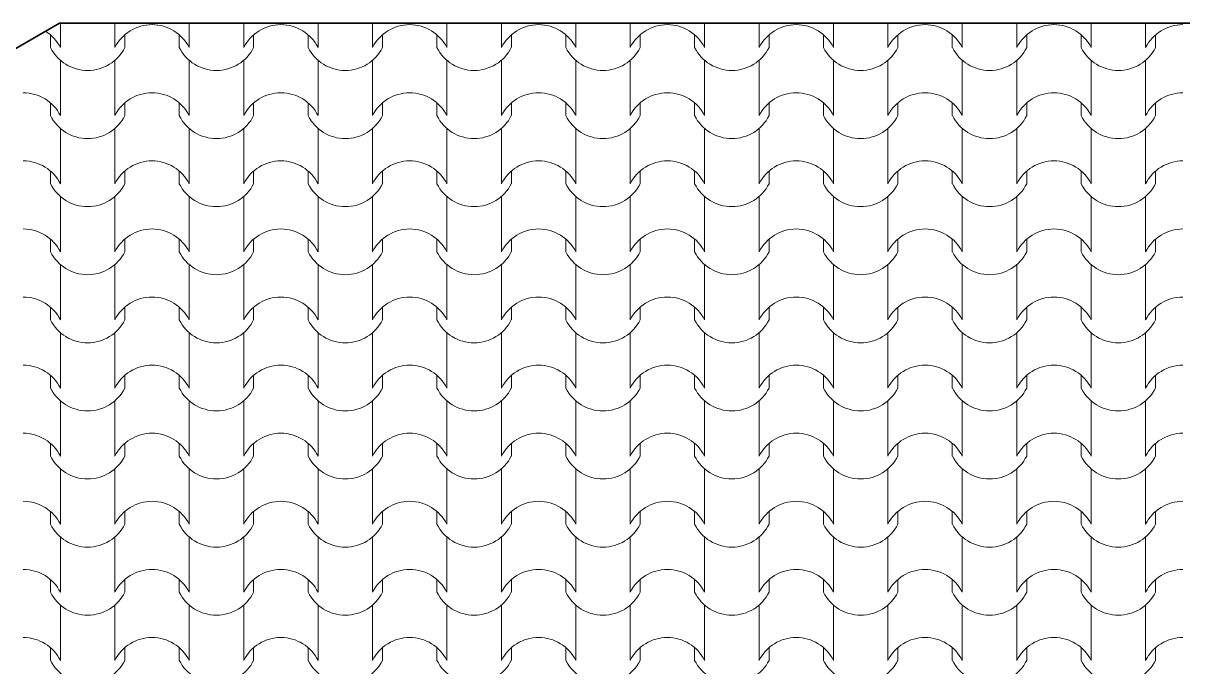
# Model space of a CAD drawing. Header units: millimetres. Extents: x 102766 to 172228, y -127504 to -81044.
# Drawn here: x 108671 to 111232, y -89976 to -88555 of the extents above; entities that cross this region are included whole.
import ezdxf

# ---------------------------------------------------------------- set-up
doc = ezdxf.new("R2010")
doc.units = ezdxf.units.MM
doc.header["$MEASUREMENT"] = 0
doc.layers.add('2D Drafting - General_Pen_No__105', color=7, linetype='Continuous', lineweight=13, true_color=0xcae6ff)
doc.layers.add('2D Drafting - General_Pen_No__82', color=7, linetype='Continuous', lineweight=20, true_color=0xaaaaaa)
doc.layers.add('Shell - Roof_Pen_No__21', color=7, linetype='Continuous', lineweight=35)

# ---------------------------------------------------------------- blocks, each defined once
blk = doc.blocks.new('*X18')
at = {"layer": '2D Drafting - General_Pen_No__82', "linetype": 'Continuous'}
for p, q in [((108753.5, -88555.1), (108753.5, -88608.9)), ((108873.7, -88555.1), (108873.7, -88608.9)), ((109038, -88555.1), (109038, -88608.9)), ((109158.2, -88555.1), (109158.2, -88608.9)), ((109322.4, -88555.1), (109322.4, -88608.9)), ((109442.7, -88555.1), (109442.7, -88608.9)), ((109606.9, -88555.1), (109606.9, -88608.9)), ((109727.2, -88555.1), (109727.2, -88608.9)), ((109891.4, -88555.1), (109891.4, -88608.9)), ((110011.6, -88555.1), (110011.6, -88608.9)), ((110175.9, -88555.1), (110175.9, -88608.9)), ((110296.1, -88555.1), (110296.1, -88608.9)), ((110460.4, -88555.1), (110460.4, -88608.9)), ((110580.6, -88555.1), (110580.6, -88608.9)), ((110744.8, -88555.1), (110744.8, -88608.9)), ((110865.1, -88555.1), (110865.1, -88608.9)), ((111029.3, -88555.1), (111029.3, -88608.9)), ((111149.6, -88555.1), (111149.6, -88608.9)), ((108731.5, -88580.9), (108731.5, -88608.9)), ((108895.7, -88580.9), (108895.7, -88608.9)), ((109016, -88580.9), (109016, -88608.9)), ((109180.2, -88580.9), (109180.2, -88608.9)), ((109300.4, -88580.9), (109300.4, -88608.9)), ((109464.7, -88580.9), (109464.7, -88608.9)), ((109584.9, -88580.9), (109584.9, -88608.9)), ((109749.2, -88580.9), (109749.2, -88608.9)), ((109869.4, -88580.9), (109869.4, -88608.9)), ((110033.6, -88580.9), (110033.6, -88608.9)), ((110153.9, -88580.9), (110153.9, -88608.9)), ((110318.1, -88580.9), (110318.1, -88608.9)), ((110438.4, -88580.9), (110438.4, -88608.9)), ((110602.6, -88580.9), (110602.6, -88608.9)), ((110722.8, -88580.9), (110722.8, -88608.9)), ((110887.1, -88580.9), (110887.1, -88608.9)), ((111007.3, -88580.9), (111007.3, -88608.9)), ((111171.6, -88580.9), (111171.6, -88608.9)), ((108753.5, -88637.3), (108753.5, -88698.3)), ((108873.7, -88637.3), (108873.7, -88698.3)), ((109038, -88637.3), (109038, -88698.3)), ((109158.2, -88637.3), (109158.2, -88698.3)), ((109322.4, -88637.3), (109322.4, -88698.3)), ((109442.7, -88637.3), (109442.7, -88698.3)), ((109606.9, -88637.3), (109606.9, -88698.3)), ((109727.2, -88637.3), (109727.2, -88698.3)), ((109891.4, -88637.3), (109891.4, -88698.3)), ((110011.6, -88637.3), (110011.6, -88698.3)), ((110175.9, -88637.3), (110175.9, -88698.3)), ((110296.1, -88637.3), (110296.1, -88698.3)), ((110460.4, -88637.3), (110460.4, -88698.3)), ((110580.6, -88637.3), (110580.6, -88698.3)), ((110744.8, -88637.3), (110744.8, -88698.3)), ((110865.1, -88637.3), (110865.1, -88698.3)), ((111029.3, -88637.3), (111029.3, -88698.3)), ((111149.6, -88637.3), (111149.6, -88698.3)), ((108753.5, -88698.3), (108753.5, -88759.3)), ((108873.7, -88698.3), (108873.7, -88759.3)), ((109038, -88698.3), (109038, -88759.3)), ((109158.2, -88698.3), (109158.2, -88759.3)), ((109322.4, -88698.3), (109322.4, -88759.3)), ((109442.7, -88698.3), (109442.7, -88759.3)), ((109606.9, -88698.3), (109606.9, -88759.3)), ((109727.2, -88698.3), (109727.2, -88759.3)), ((109891.4, -88698.3), (109891.4, -88759.3)), ((110011.6, -88698.3), (110011.6, -88759.3)), ((110175.9, -88698.3), (110175.9, -88759.3)), ((110296.1, -88698.3), (110296.1, -88759.3)), ((110460.4, -88698.3), (110460.4, -88759.3)), ((110580.6, -88698.3), (110580.6, -88759.3)), ((110744.8, -88698.3), (110744.8, -88759.3)), ((110865.1, -88698.3), (110865.1, -88759.3)), ((111029.3, -88698.3), (111029.3, -88759.3)), ((111149.6, -88698.3), (111149.6, -88759.3)), ((108731.5, -88731.2), (108731.5, -88759.3)), ((108895.7, -88731.2), (108895.7, -88759.3)), ((109016, -88731.2), (109016, -88759.3)), ((109180.2, -88731.2), (109180.2, -88759.3)), ((109300.4, -88731.2), (109300.4, -88759.3)), ((109464.7, -88731.2), (109464.7, -88759.3)), ((109584.9, -88731.2), (109584.9, -88759.3)), ((109749.2, -88731.2), (109749.2, -88759.3)), ((109869.4, -88731.2), (109869.4, -88759.3)), ((110033.6, -88731.2), (110033.6, -88759.3)), ((110153.9, -88731.2), (110153.9, -88759.3)), ((110318.1, -88731.2), (110318.1, -88759.3)), ((110438.4, -88731.2), (110438.4, -88759.3)), ((110602.6, -88731.2), (110602.6, -88759.3)), ((110722.8, -88731.2), (110722.8, -88759.3)), ((110887.1, -88731.2), (110887.1, -88759.3)), ((111007.3, -88731.2), (111007.3, -88759.3)), ((111171.6, -88731.2), (111171.6, -88759.3)), ((108753.5, -88787.7), (108753.5, -88848.6)), ((108873.7, -88787.7), (108873.7, -88848.6)), ((109038, -88787.7), (109038, -88848.6)), ((109158.2, -88787.7), (109158.2, -88848.6)), ((109322.4, -88787.7), (109322.4, -88848.6)), ((109442.7, -88787.7), (109442.7, -88848.6)), ((109606.9, -88787.7), (109606.9, -88848.6)), ((109727.2, -88787.7), (109727.2, -88848.6)), ((109891.4, -88787.7), (109891.4, -88848.6)), ((110011.6, -88787.7), (110011.6, -88848.6)), ((110175.9, -88787.7), (110175.9, -88848.6)), ((110296.1, -88787.7), (110296.1, -88848.6)), ((110460.4, -88787.7), (110460.4, -88848.6)), ((110580.6, -88787.7), (110580.6, -88848.6)), ((110744.8, -88787.7), (110744.8, -88848.6)), ((110865.1, -88787.7), (110865.1, -88848.6)), ((111029.3, -88787.7), (111029.3, -88848.6)), ((111149.6, -88787.7), (111149.6, -88848.6)), ((108753.5, -88848.6), (108753.5, -88909.6)), ((108873.7, -88848.6), (108873.7, -88909.6)), ((109038, -88848.6), (109038, -88909.6)), ((109158.2, -88848.6), (109158.2, -88909.6)), ((109322.4, -88848.6), (109322.4, -88909.6)), ((109442.7, -88848.6), (109442.7, -88909.6)), ((109606.9, -88848.6), (109606.9, -88909.6)), ((109727.2, -88848.6), (109727.2, -88909.6)), ((109891.4, -88848.6), (109891.4, -88909.6)), ((110011.6, -88848.6), (110011.6, -88909.6)), ((110175.9, -88848.6), (110175.9, -88909.6)), ((110296.1, -88848.6), (110296.1, -88909.6)), ((110460.4, -88848.6), (110460.4, -88909.6)), ((110580.6, -88848.6), (110580.6, -88909.6)), ((110744.8, -88848.6), (110744.8, -88909.6)), ((110865.1, -88848.6), (110865.1, -88909.6)), ((111029.3, -88848.6), (111029.3, -88909.6)), ((111149.6, -88848.6), (111149.6, -88909.6)), ((108731.5, -88881.6), (108731.5, -88909.6)), ((108895.7, -88881.6), (108895.7, -88909.6)), ((109016, -88881.6), (109016, -88909.6)), ((109180.2, -88881.6), (109180.2, -88909.6)), ((109300.4, -88881.6), (109300.4, -88909.6)), ((109464.7, -88881.6), (109464.7, -88909.6)), ((109584.9, -88881.6), (109584.9, -88909.6)), ((109749.2, -88881.6), (109749.2, -88909.6)), ((109869.4, -88881.6), (109869.4, -88909.6)), ((110033.6, -88881.6), (110033.6, -88909.6)), ((110153.9, -88881.6), (110153.9, -88909.6)), ((110318.1, -88881.6), (110318.1, -88909.6)), ((110438.4, -88881.6), (110438.4, -88909.6)), ((110602.6, -88881.6), (110602.6, -88909.6)), ((110722.8, -88881.6), (110722.8, -88909.6)), ((110887.1, -88881.6), (110887.1, -88909.6)), ((111007.3, -88881.6), (111007.3, -88909.6)), ((111171.6, -88881.6), (111171.6, -88909.6)), ((108753.5, -88938), (108753.5, -88999)), ((108873.7, -88938), (108873.7, -88999)), ((109038, -88938), (109038, -88999)), ((109158.2, -88938), (109158.2, -88999)), ((109322.4, -88938), (109322.4, -88999)), ((109442.7, -88938), (109442.7, -88999)), ((109606.9, -88938), (109606.9, -88999)), ((109727.2, -88938), (109727.2, -88999)), ((109891.4, -88938), (109891.4, -88999)), ((110011.6, -88938), (110011.6, -88999)), ((110175.9, -88938), (110175.9, -88999)), ((110296.1, -88938), (110296.1, -88999)), ((110460.4, -88938), (110460.4, -88999)), ((110580.6, -88938), (110580.6, -88999)), ((110744.8, -88938), (110744.8, -88999)), ((110865.1, -88938), (110865.1, -88999)), ((111029.3, -88938), (111029.3, -88999)), ((111149.6, -88938), (111149.6, -88999)), ((108753.5, -88999), (108753.5, -89059.9)), ((108873.7, -88999), (108873.7, -89059.9)), ((109038, -88999), (109038, -89059.9)), ((109158.2, -88999), (109158.2, -89059.9)), ((109322.4, -88999), (109322.4, -89059.9)), ((109442.7, -88999), (109442.7, -89059.9)), ((109606.9, -88999), (109606.9, -89059.9)), ((109727.2, -88999), (109727.2, -89059.9)), ((109891.4, -88999), (109891.4, -89059.9)), ((110011.6, -88999), (110011.6, -89059.9)), ((110175.9, -88999), (110175.9, -89059.9)), ((110296.1, -88999), (110296.1, -89059.9)), ((110460.4, -88999), (110460.4, -89059.9)), ((110580.6, -88999), (110580.6, -89059.9)), ((110744.8, -88999), (110744.8, -89059.9)), ((110865.1, -88999), (110865.1, -89059.9)), ((111029.3, -88999), (111029.3, -89059.9)), ((111149.6, -88999), (111149.6, -89059.9)), ((108731.5, -89031.9), (108731.5, -89059.9)), ((108895.7, -89031.9), (108895.7, -89059.9)), ((109016, -89031.9), (109016, -89059.9)), ((109180.2, -89031.9), (109180.2, -89059.9)), ((109300.4, -89031.9), (109300.4, -89059.9)), ((109464.7, -89031.9), (109464.7, -89059.9)), ((109584.9, -89031.9), (109584.9, -89059.9)), ((109749.2, -89031.9), (109749.2, -89059.9)), ((109869.4, -89031.9), (109869.4, -89059.9)), ((110033.6, -89031.9), (110033.6, -89059.9)), ((110153.9, -89031.9), (110153.9, -89059.9)), ((110318.1, -89031.9), (110318.1, -89059.9)), ((110438.4, -89031.9), (110438.4, -89059.9)), ((110602.6, -89031.9), (110602.6, -89059.9)), ((110722.8, -89031.9), (110722.8, -89059.9)), ((110887.1, -89031.9), (110887.1, -89059.9)), ((111007.3, -89031.9), (111007.3, -89059.9)), ((111171.6, -89031.9), (111171.6, -89059.9)), ((108753.5, -89088.3), (108753.5, -89149.3)), ((108873.7, -89088.3), (108873.7, -89149.3)), ((109038, -89088.3), (109038, -89149.3)), ((109158.2, -89088.3), (109158.2, -89149.3)), ((109322.4, -89088.3), (109322.4, -89149.3)), ((109442.7, -89088.3), (109442.7, -89149.3)), ((109606.9, -89088.3), (109606.9, -89149.3)), ((109727.2, -89088.3), (109727.2, -89149.3)), ((109891.4, -89088.3), (109891.4, -89149.3)), ((110011.6, -89088.3), (110011.6, -89149.3)), ((110175.9, -89088.3), (110175.9, -89149.3)), ((110296.1, -89088.3), (110296.1, -89149.3)), ((110460.4, -89088.3), (110460.4, -89149.3)), ((110580.6, -89088.3), (110580.6, -89149.3)), ((110744.8, -89088.3), (110744.8, -89149.3)), ((110865.1, -89088.3), (110865.1, -89149.3)), ((111029.3, -89088.3), (111029.3, -89149.3)), ((111149.6, -89088.3), (111149.6, -89149.3)), ((108753.5, -89149.3), (108753.5, -89210.3)), ((108873.7, -89149.3), (108873.7, -89210.3)), ((109038, -89149.3), (109038, -89210.3)), ((109158.2, -89149.3), (109158.2, -89210.3)), ((109322.4, -89149.3), (109322.4, -89210.3)), ((109442.7, -89149.3), (109442.7, -89210.3)), ((109606.9, -89149.3), (109606.9, -89210.3)), ((109727.2, -89149.3), (109727.2, -89210.3)), ((109891.4, -89149.3), (109891.4, -89210.3)), ((110011.6, -89149.3), (110011.6, -89210.3)), ((110175.9, -89149.3), (110175.9, -89210.3)), ((110296.1, -89149.3), (110296.1, -89210.3)), ((110460.4, -89149.3), (110460.4, -89210.3)), ((110580.6, -89149.3), (110580.6, -89210.3)), ((110744.8, -89149.3), (110744.8, -89210.3)), ((110865.1, -89149.3), (110865.1, -89210.3)), ((111029.3, -89149.3), (111029.3, -89210.3)), ((111149.6, -89149.3), (111149.6, -89210.3)), ((108731.5, -89182.2), (108731.5, -89210.3)), ((108895.7, -89182.2), (108895.7, -89210.3)), ((109016, -89182.2), (109016, -89210.3)), ((109180.2, -89182.2), (109180.2, -89210.3)), ((109300.4, -89182.2), (109300.4, -89210.3)), ((109464.7, -89182.2), (109464.7, -89210.3)), ((109584.9, -89182.2), (109584.9, -89210.3)), ((109749.2, -89182.2), (109749.2, -89210.3)), ((109869.4, -89182.2), (109869.4, -89210.3)), ((110033.6, -89182.2), (110033.6, -89210.3)), ((110153.9, -89182.2), (110153.9, -89210.3)), ((110318.1, -89182.2), (110318.1, -89210.3)), ((110438.4, -89182.2), (110438.4, -89210.3)), ((110602.6, -89182.2), (110602.6, -89210.3)), ((110722.8, -89182.2), (110722.8, -89210.3)), ((110887.1, -89182.2), (110887.1, -89210.3)), ((111007.3, -89182.2), (111007.3, -89210.3)), ((111171.6, -89182.2), (111171.6, -89210.3)), ((108753.5, -89238.7), (108753.5, -89299.6)), ((108873.7, -89238.7), (108873.7, -89299.6)), ((109038, -89238.7), (109038, -89299.6)), ((109158.2, -89238.7), (109158.2, -89299.6)), ((109322.4, -89238.7), (109322.4, -89299.6)), ((109442.7, -89238.7), (109442.7, -89299.6)), ((109606.9, -89238.7), (109606.9, -89299.6)), ((109727.2, -89238.7), (109727.2, -89299.6)), ((109891.4, -89238.7), (109891.4, -89299.6)), ((110011.6, -89238.7), (110011.6, -89299.6)), ((110175.9, -89238.7), (110175.9, -89299.6)), ((110296.1, -89238.7), (110296.1, -89299.6)), ((110460.4, -89238.7), (110460.4, -89299.6)), ((110580.6, -89238.7), (110580.6, -89299.6)), ((110744.8, -89238.7), (110744.8, -89299.6)), ((110865.1, -89238.7), (110865.1, -89299.6)), ((111029.3, -89238.7), (111029.3, -89299.6)), ((111149.6, -89238.7), (111149.6, -89299.6)), ((108753.5, -89299.6), (108753.5, -89360.6)), ((108873.7, -89299.6), (108873.7, -89360.6)), ((109038, -89299.6), (109038, -89360.6)), ((109158.2, -89299.6), (109158.2, -89360.6)), ((109322.4, -89299.6), (109322.4, -89360.6)), ((109442.7, -89299.6), (109442.7, -89360.6)), ((109606.9, -89299.6), (109606.9, -89360.6)), ((109727.2, -89299.6), (109727.2, -89360.6)), ((109891.4, -89299.6), (109891.4, -89360.6)), ((110011.6, -89299.6), (110011.6, -89360.6)), ((110175.9, -89299.6), (110175.9, -89360.6)), ((110296.1, -89299.6), (110296.1, -89360.6)), ((110460.4, -89299.6), (110460.4, -89360.6)), ((110580.6, -89299.6), (110580.6, -89360.6)), ((110744.8, -89299.6), (110744.8, -89360.6)), ((110865.1, -89299.6), (110865.1, -89360.6)), ((111029.3, -89299.6), (111029.3, -89360.6)), ((111149.6, -89299.6), (111149.6, -89360.6)), ((108731.5, -89332.6), (108731.5, -89360.6)), ((108895.7, -89332.6), (108895.7, -89360.6)), ((109016, -89332.6), (109016, -89360.6)), ((109180.2, -89332.6), (109180.2, -89360.6)), ((109300.4, -89332.6), (109300.4, -89360.6)), ((109464.7, -89332.6), (109464.7, -89360.6)), ((109584.9, -89332.6), (109584.9, -89360.6)), ((109749.2, -89332.6), (109749.2, -89360.6)), ((109869.4, -89332.6), (109869.4, -89360.6)), ((110033.6, -89332.6), (110033.6, -89360.6)), ((110153.9, -89332.6), (110153.9, -89360.6)), ((110318.1, -89332.6), (110318.1, -89360.6)), ((110438.4, -89332.6), (110438.4, -89360.6)), ((110602.6, -89332.6), (110602.6, -89360.6)), ((110722.8, -89332.6), (110722.8, -89360.6)), ((110887.1, -89332.6), (110887.1, -89360.6)), ((111007.3, -89332.6), (111007.3, -89360.6)), ((111171.6, -89332.6), (111171.6, -89360.6)), ((108753.5, -89389), (108753.5, -89450)), ((108873.7, -89389), (108873.7, -89450)), ((109038, -89389), (109038, -89450)), ((109158.2, -89389), (109158.2, -89450)), ((109322.4, -89389), (109322.4, -89450)), ((109442.7, -89389), (109442.7, -89450)), ((109606.9, -89389), (109606.9, -89450)), ((109727.2, -89389), (109727.2, -89450)), ((109891.4, -89389), (109891.4, -89450)), ((110011.6, -89389), (110011.6, -89450)), ((110175.9, -89389), (110175.9, -89450)), ((110296.1, -89389), (110296.1, -89450)), ((110460.4, -89389), (110460.4, -89450)), ((110580.6, -89389), (110580.6, -89450)), ((110744.8, -89389), (110744.8, -89450)), ((110865.1, -89389), (110865.1, -89450)), ((111029.3, -89389), (111029.3, -89450)), ((111149.6, -89389), (111149.6, -89450)), ((108753.5, -89450), (108753.5, -89510.9)), ((108873.7, -89450), (108873.7, -89510.9)), ((109038, -89450), (109038, -89510.9)), ((109158.2, -89450), (109158.2, -89510.9)), ((109322.4, -89450), (109322.4, -89510.9)), ((109442.7, -89450), (109442.7, -89510.9)), ((109606.9, -89450), (109606.9, -89510.9)), ((109727.2, -89450), (109727.2, -89510.9)), ((109891.4, -89450), (109891.4, -89510.9)), ((110011.6, -89450), (110011.6, -89510.9)), ((110175.9, -89450), (110175.9, -89510.9)), ((110296.1, -89450), (110296.1, -89510.9)), ((110460.4, -89450), (110460.4, -89510.9)), ((110580.6, -89450), (110580.6, -89510.9)), ((110744.8, -89450), (110744.8, -89510.9)), ((110865.1, -89450), (110865.1, -89510.9)), ((111029.3, -89450), (111029.3, -89510.9)), ((111149.6, -89450), (111149.6, -89510.9)), ((108731.5, -89482.9), (108731.5, -89510.9)), ((108895.7, -89482.9), (108895.7, -89510.9)), ((109016, -89482.9), (109016, -89510.9)), ((109180.2, -89482.9), (109180.2, -89510.9)), ((109300.4, -89482.9), (109300.4, -89510.9)), ((109464.7, -89482.9), (109464.7, -89510.9)), ((109584.9, -89482.9), (109584.9, -89510.9)), ((109749.2, -89482.9), (109749.2, -89510.9)), ((109869.4, -89482.9), (109869.4, -89510.9)), ((110033.6, -89482.9), (110033.6, -89510.9)), ((110153.9, -89482.9), (110153.9, -89510.9)), ((110318.1, -89482.9), (110318.1, -89510.9)), ((110438.4, -89482.9), (110438.4, -89510.9)), ((110602.6, -89482.9), (110602.6, -89510.9)), ((110722.8, -89482.9), (110722.8, -89510.9)), ((110887.1, -89482.9), (110887.1, -89510.9)), ((111007.3, -89482.9), (111007.3, -89510.9)), ((111171.6, -89482.9), (111171.6, -89510.9)), ((108753.5, -89539.3), (108753.5, -89600.3)), ((108873.7, -89539.3), (108873.7, -89600.3)), ((109038, -89539.3), (109038, -89600.3)), ((109158.2, -89539.3), (109158.2, -89600.3)), ((109322.4, -89539.3), (109322.4, -89600.3)), ((109442.7, -89539.3), (109442.7, -89600.3)), ((109606.9, -89539.3), (109606.9, -89600.3)), ((109727.2, -89539.3), (109727.2, -89600.3)), ((109891.4, -89539.3), (109891.4, -89600.3)), ((110011.6, -89539.3), (110011.6, -89600.3)), ((110175.9, -89539.3), (110175.9, -89600.3)), ((110296.1, -89539.3), (110296.1, -89600.3)), ((110460.4, -89539.3), (110460.4, -89600.3)), ((110580.6, -89539.3), (110580.6, -89600.3)), ((110744.8, -89539.3), (110744.8, -89600.3)), ((110865.1, -89539.3), (110865.1, -89600.3)), ((111029.3, -89539.3), (111029.3, -89600.3)), ((111149.6, -89539.3), (111149.6, -89600.3)), ((108753.5, -89600.3), (108753.5, -89661.3)), ((108873.7, -89600.3), (108873.7, -89661.3)), ((109038, -89600.3), (109038, -89661.3)), ((109158.2, -89600.3), (109158.2, -89661.3)), ((109322.4, -89600.3), (109322.4, -89661.3)), ((109442.7, -89600.3), (109442.7, -89661.3)), ((109606.9, -89600.3), (109606.9, -89661.3)), ((109727.2, -89600.3), (109727.2, -89661.3)), ((109891.4, -89600.3), (109891.4, -89661.3)), ((110011.6, -89600.3), (110011.6, -89661.3)), ((110175.9, -89600.3), (110175.9, -89661.3)), ((110296.1, -89600.3), (110296.1, -89661.3)), ((110460.4, -89600.3), (110460.4, -89661.3)), ((110580.6, -89600.3), (110580.6, -89661.3)), ((110744.8, -89600.3), (110744.8, -89661.3)), ((110865.1, -89600.3), (110865.1, -89661.3)), ((111029.3, -89600.3), (111029.3, -89661.3)), ((111149.6, -89600.3), (111149.6, -89661.3)), ((108731.5, -89633.3), (108731.5, -89661.3)), ((108895.7, -89633.3), (108895.7, -89661.3)), ((109016, -89633.3), (109016, -89661.3)), ((109180.2, -89633.3), (109180.2, -89661.3)), ((109300.4, -89633.3), (109300.4, -89661.3)), ((109464.7, -89633.3), (109464.7, -89661.3)), ((109584.9, -89633.3), (109584.9, -89661.3)), ((109749.2, -89633.3), (109749.2, -89661.3)), ((109869.4, -89633.3), (109869.4, -89661.3)), ((110033.6, -89633.3), (110033.6, -89661.3)), ((110153.9, -89633.3), (110153.9, -89661.3)), ((110318.1, -89633.3), (110318.1, -89661.3)), ((110438.4, -89633.3), (110438.4, -89661.3)), ((110602.6, -89633.3), (110602.6, -89661.3)), ((110722.8, -89633.3), (110722.8, -89661.3)), ((110887.1, -89633.3), (110887.1, -89661.3)), ((111007.3, -89633.3), (111007.3, -89661.3)), ((111171.6, -89633.3), (111171.6, -89661.3)), ((108753.5, -89689.7), (108753.5, -89750.6)), ((108873.7, -89689.7), (108873.7, -89750.6)), ((109038, -89689.7), (109038, -89750.6)), ((109158.2, -89689.7), (109158.2, -89750.6)), ((109322.4, -89689.7), (109322.4, -89750.6)), ((109442.7, -89689.7), (109442.7, -89750.6)), ((109606.9, -89689.7), (109606.9, -89750.6)), ((109727.2, -89689.7), (109727.2, -89750.6)), ((109891.4, -89689.7), (109891.4, -89750.6)), ((110011.6, -89689.7), (110011.6, -89750.6)), ((110175.9, -89689.7), (110175.9, -89750.6)), ((110296.1, -89689.7), (110296.1, -89750.6)), ((110460.4, -89689.7), (110460.4, -89750.6)), ((110580.6, -89689.7), (110580.6, -89750.6)), ((110744.8, -89689.7), (110744.8, -89750.6)), ((110865.1, -89689.7), (110865.1, -89750.6)), ((111029.3, -89689.7), (111029.3, -89750.6)), ((111149.6, -89689.7), (111149.6, -89750.6)), ((108753.5, -89750.6), (108753.5, -89811.6)), ((108873.7, -89750.6), (108873.7, -89811.6)), ((109038, -89750.6), (109038, -89811.6)), ((109158.2, -89750.6), (109158.2, -89811.6)), ((109322.4, -89750.6), (109322.4, -89811.6)), ((109442.7, -89750.6), (109442.7, -89811.6)), ((109606.9, -89750.6), (109606.9, -89811.6)), ((109727.2, -89750.6), (109727.2, -89811.6)), ((109891.4, -89750.6), (109891.4, -89811.6)), ((110011.6, -89750.6), (110011.6, -89811.6)), ((110175.9, -89750.6), (110175.9, -89811.6)), ((110296.1, -89750.6), (110296.1, -89811.6)), ((110460.4, -89750.6), (110460.4, -89811.6)), ((110580.6, -89750.6), (110580.6, -89811.6)), ((110744.8, -89750.6), (110744.8, -89811.6)), ((110865.1, -89750.6), (110865.1, -89811.6)), ((111029.3, -89750.6), (111029.3, -89811.6)), ((111149.6, -89750.6), (111149.6, -89811.6)), ((108731.5, -89783.6), (108731.5, -89811.6)), ((108895.7, -89783.6), (108895.7, -89811.6)), ((109016, -89783.6), (109016, -89811.6)), ((109180.2, -89783.6), (109180.2, -89811.6)), ((109300.4, -89783.6), (109300.4, -89811.6)), ((109464.7, -89783.6), (109464.7, -89811.6)), ((109584.9, -89783.6), (109584.9, -89811.6)), ((109749.2, -89783.6), (109749.2, -89811.6)), ((109869.4, -89783.6), (109869.4, -89811.6)), ((110033.6, -89783.6), (110033.6, -89811.6)), ((110153.9, -89783.6), (110153.9, -89811.6)), ((110318.1, -89783.6), (110318.1, -89811.6)), ((110438.4, -89783.6), (110438.4, -89811.6)), ((110602.6, -89783.6), (110602.6, -89811.6)), ((110722.8, -89783.6), (110722.8, -89811.6)), ((110887.1, -89783.6), (110887.1, -89811.6)), ((111007.3, -89783.6), (111007.3, -89811.6)), ((111171.6, -89783.6), (111171.6, -89811.6)), ((108753.5, -89840), (108753.5, -89901)), ((108873.7, -89840), (108873.7, -89901)), ((109038, -89840), (109038, -89901)), ((109158.2, -89840), (109158.2, -89901)), ((109322.4, -89840), (109322.4, -89901)), ((109442.7, -89840), (109442.7, -89901)), ((109606.9, -89840), (109606.9, -89901)), ((109727.2, -89840), (109727.2, -89901)), ((109891.4, -89840), (109891.4, -89901)), ((110011.6, -89840), (110011.6, -89901)), ((110175.9, -89840), (110175.9, -89901)), ((110296.1, -89840), (110296.1, -89901)), ((110460.4, -89840), (110460.4, -89901)), ((110580.6, -89840), (110580.6, -89901)), ((110744.8, -89840), (110744.8, -89901)), ((110865.1, -89840), (110865.1, -89901)), ((111029.3, -89840), (111029.3, -89901)), ((111149.6, -89840), (111149.6, -89901)), ((108753.5, -89901), (108753.5, -89962)), ((108873.7, -89901), (108873.7, -89962)), ((109038, -89901), (109038, -89962)), ((109158.2, -89901), (109158.2, -89962)), ((109322.4, -89901), (109322.4, -89962)), ((109442.7, -89901), (109442.7, -89962)), ((109606.9, -89901), (109606.9, -89962)), ((109727.2, -89901), (109727.2, -89962)), ((109891.4, -89901), (109891.4, -89962)), ((110011.6, -89901), (110011.6, -89962)), ((110175.9, -89901), (110175.9, -89962)), ((110296.1, -89901), (110296.1, -89962)), ((110460.4, -89901), (110460.4, -89962)), ((110580.6, -89901), (110580.6, -89962)), ((110744.8, -89901), (110744.8, -89962)), ((110865.1, -89901), (110865.1, -89962)), ((111029.3, -89901), (111029.3, -89962)), ((111149.6, -89901), (111149.6, -89962)), ((108731.5, -89933.9), (108731.5, -89962)), ((108895.7, -89933.9), (108895.7, -89962)), ((109016, -89933.9), (109016, -89962)), ((109180.2, -89933.9), (109180.2, -89962)), ((109300.4, -89933.9), (109300.4, -89962)), ((109464.7, -89933.9), (109464.7, -89962)), ((109584.9, -89933.9), (109584.9, -89962)), ((109749.2, -89933.9), (109749.2, -89962)), ((109869.4, -89933.9), (109869.4, -89962)), ((110033.6, -89933.9), (110033.6, -89962)), ((110153.9, -89933.9), (110153.9, -89962)), ((110318.1, -89933.9), (110318.1, -89962)), ((110438.4, -89933.9), (110438.4, -89962)), ((110602.6, -89933.9), (110602.6, -89962)), ((110722.8, -89933.9), (110722.8, -89962)), ((110887.1, -89933.9), (110887.1, -89962)), ((111007.3, -89933.9), (111007.3, -89962)), ((111171.6, -89933.9), (111171.6, -89962))]:
    blk.add_line(p, q, dxfattribs=at)
for centre, radius, start, end in [((108956.1, -88650.9), 92.5, 90.1705, 153.0115), ((108955.6, -88650.9), 92.5, 26.9885, 89.8295), ((109240.6, -88650.9), 92.5, 90.1705, 153.0115), ((109240, -88650.9), 92.5, 26.9885, 89.8295), ((109525.1, -88650.9), 92.5, 90.1705, 153.0115), ((109524.5, -88650.9), 92.5, 26.9885, 89.8295), ((109809.6, -88650.9), 92.5, 90.1705, 153.0115), ((109809, -88650.9), 92.5, 26.9885, 89.8295), ((110094, -88650.9), 92.5, 90.1705, 153.0115), ((110093.5, -88650.9), 92.5, 26.9885, 89.8295), ((110378.5, -88650.9), 92.5, 90.1705, 153.0115), ((110378, -88650.9), 92.5, 26.9885, 89.8295), ((110663, -88650.9), 92.5, 90.1705, 153.0115), ((110662.4, -88650.9), 92.5, 26.9885, 89.8295), ((110947.5, -88650.9), 92.5, 90.1705, 153.0115), ((110946.9, -88650.9), 92.5, 26.9885, 89.8295), ((111232, -88650.9), 92.5, 90.1705, 153.0115), ((108671.1, -88650.9), 92.5, 26.9885, 57.4228), ((108813.6, -88567.6), 91.9, 206.7044, 333.2956), ((109098.1, -88567.6), 91.9, 206.7044, 333.2956), ((109382.6, -88567.6), 91.9, 206.7044, 333.2956), ((109667, -88567.6), 91.9, 206.7044, 333.2956), ((109951.5, -88567.6), 91.9, 206.7044, 333.2956), ((110236, -88567.6), 91.9, 206.7044, 333.2956), ((110520.5, -88567.6), 91.9, 206.7044, 333.2956), ((110805, -88567.6), 91.9, 206.7044, 333.2956), ((111089.4, -88567.6), 91.9, 206.7044, 333.2956), ((108671.1, -88801.2), 92.5, 26.9885, 89.8295), ((108956.1, -88801.2), 92.5, 90.1705, 153.0115), ((108955.6, -88801.2), 92.5, 26.9885, 89.8295), ((109240.6, -88801.2), 92.5, 90.1705, 153.0115), ((109240, -88801.2), 92.5, 26.9885, 89.8295), ((109525.1, -88801.2), 92.5, 90.1705, 153.0115), ((109524.5, -88801.2), 92.5, 26.9885, 89.8295), ((109809.6, -88801.2), 92.5, 90.1705, 153.0115), ((109809, -88801.2), 92.5, 26.9885, 89.8295), ((110094, -88801.2), 92.5, 90.1705, 153.0115), ((110093.5, -88801.2), 92.5, 26.9885, 89.8295), ((110378.5, -88801.2), 92.5, 90.1705, 153.0115), ((110378, -88801.2), 92.5, 26.9885, 89.8295), ((110663, -88801.2), 92.5, 90.1705, 153.0115), ((110662.4, -88801.2), 92.5, 26.9885, 89.8295), ((110947.5, -88801.2), 92.5, 90.1705, 153.0115), ((110946.9, -88801.2), 92.5, 26.9885, 89.8295), ((111232, -88801.2), 92.5, 90.1705, 153.0115), ((108813.6, -88718), 91.9, 206.7044, 333.2956), ((109098.1, -88718), 91.9, 206.7044, 333.2956), ((109382.6, -88718), 91.9, 206.7044, 333.2956), ((109667, -88718), 91.9, 206.7044, 333.2956), ((109951.5, -88718), 91.9, 206.7044, 333.2956), ((110236, -88718), 91.9, 206.7044, 333.2956), ((110520.5, -88718), 91.9, 206.7044, 333.2956), ((110805, -88718), 91.9, 206.7044, 333.2956), ((111089.4, -88718), 91.9, 206.7044, 333.2956), ((108671.1, -88951.6), 92.5, 26.9885, 89.8295), ((108956.1, -88951.6), 92.5, 90.1705, 153.0115), ((108955.6, -88951.6), 92.5, 26.9885, 89.8295), ((109240.6, -88951.6), 92.5, 90.1705, 153.0115), ((109240, -88951.6), 92.5, 26.9885, 89.8295), ((109525.1, -88951.6), 92.5, 90.1705, 153.0115), ((109524.5, -88951.6), 92.5, 26.9885, 89.8295), ((109809.6, -88951.6), 92.5, 90.1705, 153.0115), ((109809, -88951.6), 92.5, 26.9885, 89.8295), ((110094, -88951.6), 92.5, 90.1705, 153.0115), ((110093.5, -88951.6), 92.5, 26.9885, 89.8295), ((110378.5, -88951.6), 92.5, 90.1705, 153.0115), ((110378, -88951.6), 92.5, 26.9885, 89.8295), ((110663, -88951.6), 92.5, 90.1705, 153.0115), ((110662.4, -88951.6), 92.5, 26.9885, 89.8295), ((110947.5, -88951.6), 92.5, 90.1705, 153.0115), ((110946.9, -88951.6), 92.5, 26.9885, 89.8295), ((111232, -88951.6), 92.5, 90.1705, 153.0115), ((108813.6, -88868.3), 91.9, 206.7044, 333.2956), ((109098.1, -88868.3), 91.9, 206.7044, 333.2956), ((109382.6, -88868.3), 91.9, 206.7044, 333.2956), ((109667, -88868.3), 91.9, 206.7044, 333.2956), ((109951.5, -88868.3), 91.9, 206.7044, 333.2956), ((110236, -88868.3), 91.9, 206.7044, 333.2956), ((110520.5, -88868.3), 91.9, 206.7044, 333.2956), ((110805, -88868.3), 91.9, 206.7044, 333.2956), ((111089.4, -88868.3), 91.9, 206.7044, 333.2956), ((108671.1, -89101.9), 92.5, 26.9885, 89.8295), ((108956.1, -89101.9), 92.5, 90.1705, 153.0115), ((108955.6, -89101.9), 92.5, 26.9885, 89.8295), ((109240.6, -89101.9), 92.5, 90.1705, 153.0115), ((109240, -89101.9), 92.5, 26.9885, 89.8295), ((109525.1, -89101.9), 92.5, 90.1705, 153.0115), ((109524.5, -89101.9), 92.5, 26.9885, 89.8295), ((109809.6, -89101.9), 92.5, 90.1705, 153.0115), ((109809, -89101.9), 92.5, 26.9885, 89.8295), ((110094, -89101.9), 92.5, 90.1705, 153.0115), ((110093.5, -89101.9), 92.5, 26.9885, 89.8295), ((110378.5, -89101.9), 92.5, 90.1705, 153.0115), ((110378, -89101.9), 92.5, 26.9885, 89.8295), ((110663, -89101.9), 92.5, 90.1705, 153.0115), ((110662.4, -89101.9), 92.5, 26.9885, 89.8295), ((110947.5, -89101.9), 92.5, 90.1705, 153.0115), ((110946.9, -89101.9), 92.5, 26.9885, 89.8295), ((111232, -89101.9), 92.5, 90.1705, 153.0115), ((108813.6, -89018.6), 91.9, 206.7044, 333.2956), ((109098.1, -89018.6), 91.9, 206.7044, 333.2956), ((109382.6, -89018.6), 91.9, 206.7044, 333.2956), ((109667, -89018.6), 91.9, 206.7044, 333.2956), ((109951.5, -89018.6), 91.9, 206.7044, 333.2956), ((110236, -89018.6), 91.9, 206.7044, 333.2956), ((110520.5, -89018.6), 91.9, 206.7044, 333.2956), ((110805, -89018.6), 91.9, 206.7044, 333.2956), ((111089.4, -89018.6), 91.9, 206.7044, 333.2956), ((108671.1, -89252.2), 92.5, 26.9885, 89.8295), ((108956.1, -89252.2), 92.5, 90.1705, 153.0115), ((108955.6, -89252.2), 92.5, 26.9885, 89.8295), ((109240.6, -89252.2), 92.5, 90.1705, 153.0115), ((109240, -89252.2), 92.5, 26.9885, 89.8295), ((109525.1, -89252.2), 92.5, 90.1705, 153.0115), ((109524.5, -89252.2), 92.5, 26.9885, 89.8295), ((109809.6, -89252.2), 92.5, 90.1705, 153.0115), ((109809, -89252.2), 92.5, 26.9885, 89.8295), ((110094, -89252.2), 92.5, 90.1705, 153.0115), ((110093.5, -89252.2), 92.5, 26.9885, 89.8295), ((110378.5, -89252.2), 92.5, 90.1705, 153.0115), ((110378, -89252.2), 92.5, 26.9885, 89.8295), ((110663, -89252.2), 92.5, 90.1705, 153.0115), ((110662.4, -89252.2), 92.5, 26.9885, 89.8295), ((110947.5, -89252.2), 92.5, 90.1705, 153.0115), ((110946.9, -89252.2), 92.5, 26.9885, 89.8295), ((111232, -89252.2), 92.5, 90.1705, 153.0115), ((108813.6, -89169), 91.9, 206.7044, 333.2956), ((109098.1, -89169), 91.9, 206.7044, 333.2956), ((109382.6, -89169), 91.9, 206.7044, 333.2956), ((109667, -89169), 91.9, 206.7044, 333.2956), ((109951.5, -89169), 91.9, 206.7044, 333.2956), ((110236, -89169), 91.9, 206.7044, 333.2956), ((110520.5, -89169), 91.9, 206.7044, 333.2956), ((110805, -89169), 91.9, 206.7044, 333.2956), ((111089.4, -89169), 91.9, 206.7044, 333.2956), ((108671.1, -89402.6), 92.5, 26.9885, 89.8295), ((108956.1, -89402.6), 92.5, 90.1705, 153.0115), ((108955.6, -89402.6), 92.5, 26.9885, 89.8295), ((109240.6, -89402.6), 92.5, 90.1705, 153.0115), ((109240, -89402.6), 92.5, 26.9885, 89.8295), ((109525.1, -89402.6), 92.5, 90.1705, 153.0115), ((109524.5, -89402.6), 92.5, 26.9885, 89.8295), ((109809.6, -89402.6), 92.5, 90.1705, 153.0115), ((109809, -89402.6), 92.5, 26.9885, 89.8295), ((110094, -89402.6), 92.5, 90.1705, 153.0115), ((110093.5, -89402.6), 92.5, 26.9885, 89.8295), ((110378.5, -89402.6), 92.5, 90.1705, 153.0115), ((110378, -89402.6), 92.5, 26.9885, 89.8295), ((110663, -89402.6), 92.5, 90.1705, 153.0115), ((110662.4, -89402.6), 92.5, 26.9885, 89.8295), ((110947.5, -89402.6), 92.5, 90.1705, 153.0115), ((110946.9, -89402.6), 92.5, 26.9885, 89.8295), ((111232, -89402.6), 92.5, 90.1705, 153.0115), ((108813.6, -89319.3), 91.9, 206.7044, 333.2956), ((109098.1, -89319.3), 91.9, 206.7044, 333.2956), ((109382.6, -89319.3), 91.9, 206.7044, 333.2956), ((109667, -89319.3), 91.9, 206.7044, 333.2956), ((109951.5, -89319.3), 91.9, 206.7044, 333.2956), ((110236, -89319.3), 91.9, 206.7044, 333.2956), ((110520.5, -89319.3), 91.9, 206.7044, 333.2956), ((110805, -89319.3), 91.9, 206.7044, 333.2956), ((111089.4, -89319.3), 91.9, 206.7044, 333.2956), ((108671.1, -89552.9), 92.5, 26.9885, 89.8295), ((108956.1, -89552.9), 92.5, 90.1705, 153.0115), ((108955.6, -89552.9), 92.5, 26.9885, 89.8295), ((109240.6, -89552.9), 92.5, 90.1705, 153.0115), ((109240, -89552.9), 92.5, 26.9885, 89.8295), ((109525.1, -89552.9), 92.5, 90.1705, 153.0115), ((109524.5, -89552.9), 92.5, 26.9885, 89.8295), ((109809.6, -89552.9), 92.5, 90.1705, 153.0115), ((109809, -89552.9), 92.5, 26.9885, 89.8295), ((110094, -89552.9), 92.5, 90.1705, 153.0115), ((110093.5, -89552.9), 92.5, 26.9885, 89.8295), ((110378.5, -89552.9), 92.5, 90.1705, 153.0115), ((110378, -89552.9), 92.5, 26.9885, 89.8295), ((110663, -89552.9), 92.5, 90.1705, 153.0115), ((110662.4, -89552.9), 92.5, 26.9885, 89.8295), ((110947.5, -89552.9), 92.5, 90.1705, 153.0115), ((110946.9, -89552.9), 92.5, 26.9885, 89.8295), ((111232, -89552.9), 92.5, 90.1705, 153.0115), ((108813.6, -89469.6), 91.9, 206.7044, 333.2956), ((109098.1, -89469.6), 91.9, 206.7044, 333.2956), ((109382.6, -89469.6), 91.9, 206.7044, 333.2956), ((109667, -89469.6), 91.9, 206.7044, 333.2956), ((109951.5, -89469.6), 91.9, 206.7044, 333.2956), ((110236, -89469.6), 91.9, 206.7044, 333.2956), ((110520.5, -89469.6), 91.9, 206.7044, 333.2956), ((110805, -89469.6), 91.9, 206.7044, 333.2956), ((111089.4, -89469.6), 91.9, 206.7044, 333.2956), ((108671.1, -89703.2), 92.5, 26.9885, 89.8295), ((108956.1, -89703.2), 92.5, 90.1705, 153.0115), ((108955.6, -89703.2), 92.5, 26.9885, 89.8295), ((109240.6, -89703.2), 92.5, 90.1705, 153.0115), ((109240, -89703.2), 92.5, 26.9885, 89.8295), ((109525.1, -89703.2), 92.5, 90.1705, 153.0115), ((109524.5, -89703.2), 92.5, 26.9885, 89.8295), ((109809.6, -89703.2), 92.5, 90.1705, 153.0115), ((109809, -89703.2), 92.5, 26.9885, 89.8295), ((110094, -89703.2), 92.5, 90.1705, 153.0115), ((110093.5, -89703.2), 92.5, 26.9885, 89.8295), ((110378.5, -89703.2), 92.5, 90.1705, 153.0115), ((110378, -89703.2), 92.5, 26.9885, 89.8295), ((110663, -89703.2), 92.5, 90.1705, 153.0115), ((110662.4, -89703.2), 92.5, 26.9885, 89.8295), ((110947.5, -89703.2), 92.5, 90.1705, 153.0115), ((110946.9, -89703.2), 92.5, 26.9885, 89.8295), ((111232, -89703.2), 92.5, 90.1705, 153.0115), ((108813.6, -89620), 91.9, 206.7044, 333.2956), ((109098.1, -89620), 91.9, 206.7044, 333.2956), ((109382.6, -89620), 91.9, 206.7044, 333.2956), ((109667, -89620), 91.9, 206.7044, 333.2956), ((109951.5, -89620), 91.9, 206.7044, 333.2956), ((110236, -89620), 91.9, 206.7044, 333.2956), ((110520.5, -89620), 91.9, 206.7044, 333.2956), ((110805, -89620), 91.9, 206.7044, 333.2956), ((111089.4, -89620), 91.9, 206.7044, 333.2956), ((108671.1, -89853.6), 92.5, 26.9885, 89.8295), ((108956.1, -89853.6), 92.5, 90.1705, 153.0115), ((108955.6, -89853.6), 92.5, 26.9885, 89.8295), ((109240.6, -89853.6), 92.5, 90.1705, 153.0115), ((109240, -89853.6), 92.5, 26.9885, 89.8295), ((109525.1, -89853.6), 92.5, 90.1705, 153.0115), ((109524.5, -89853.6), 92.5, 26.9885, 89.8295), ((109809.6, -89853.6), 92.5, 90.1705, 153.0115), ((109809, -89853.6), 92.5, 26.9885, 89.8295), ((110094, -89853.6), 92.5, 90.1705, 153.0115), ((110093.5, -89853.6), 92.5, 26.9885, 89.8295), ((110378.5, -89853.6), 92.5, 90.1705, 153.0115), ((110378, -89853.6), 92.5, 26.9885, 89.8295), ((110663, -89853.6), 92.5, 90.1705, 153.0115), ((110662.4, -89853.6), 92.5, 26.9885, 89.8295), ((110947.5, -89853.6), 92.5, 90.1705, 153.0115), ((110946.9, -89853.6), 92.5, 26.9885, 89.8295), ((111232, -89853.6), 92.5, 90.1705, 153.0115), ((108813.6, -89770.3), 91.9, 206.7044, 333.2956), ((109098.1, -89770.3), 91.9, 206.7044, 333.2956), ((109382.6, -89770.3), 91.9, 206.7044, 333.2956), ((109667, -89770.3), 91.9, 206.7044, 333.2956), ((109951.5, -89770.3), 91.9, 206.7044, 333.2956), ((110236, -89770.3), 91.9, 206.7044, 333.2956), ((110520.5, -89770.3), 91.9, 206.7044, 333.2956), ((110805, -89770.3), 91.9, 206.7044, 333.2956), ((111089.4, -89770.3), 91.9, 206.7044, 333.2956), ((108671.1, -90003.9), 92.5, 26.9885, 89.8295), ((108956.1, -90003.9), 92.5, 90.1705, 153.0115), ((108955.6, -90003.9), 92.5, 26.9885, 89.8295), ((109240.6, -90003.9), 92.5, 90.1705, 153.0115), ((109240, -90003.9), 92.5, 26.9885, 89.8295), ((109525.1, -90003.9), 92.5, 90.1705, 153.0115), ((109524.5, -90003.9), 92.5, 26.9885, 89.8295), ((109809.6, -90003.9), 92.5, 90.1705, 153.0115), ((109809, -90003.9), 92.5, 26.9885, 89.8295), ((110094, -90003.9), 92.5, 90.1705, 153.0115), ((110093.5, -90003.9), 92.5, 26.9885, 89.8295), ((110378.5, -90003.9), 92.5, 90.1705, 153.0115), ((110378, -90003.9), 92.5, 26.9885, 89.8295), ((110663, -90003.9), 92.5, 90.1705, 153.0115), ((110662.4, -90003.9), 92.5, 26.9885, 89.8295), ((110947.5, -90003.9), 92.5, 90.1705, 153.0115), ((110946.9, -90003.9), 92.5, 26.9885, 89.8295), ((111232, -90003.9), 92.5, 90.1705, 153.0115), ((108813.6, -89920.6), 91.9, 206.7044, 333.2956), ((109098.1, -89920.6), 91.9, 206.7044, 333.2956), ((109382.6, -89920.6), 91.9, 206.7044, 333.2956), ((109667, -89920.6), 91.9, 206.7044, 333.2956), ((109951.5, -89920.6), 91.9, 206.7044, 333.2956), ((110236, -89920.6), 91.9, 206.7044, 333.2956), ((110520.5, -89920.6), 91.9, 206.7044, 333.2956), ((110805, -89920.6), 91.9, 206.7044, 333.2956), ((111089.4, -89920.6), 91.9, 206.7044, 333.2956)]:
    blk.add_arc(centre, radius, start, end, dxfattribs=at)
blk = doc.blocks.new('Fill_9')
at = {"layer": '2D Drafting - General_Pen_No__105', "linetype": 'Continuous'}
for p, q in [((108751.7, -88555.1), (104051.4, -91268.8)), ((113452.4, -88555.1), (108751.7, -88555.1))]:
    blk.add_line(p, q, dxfattribs=at)
at = {"layer": '2D Drafting - General_Pen_No__82', "linetype": 'Continuous'}
blk.add_blockref('*X18', (0, 0), dxfattribs=at)

msp = doc.modelspace()

# ---------------------------------------------------------------- linework, layer by layer
at = {"layer": 'Shell - Roof_Pen_No__21', "linetype": 'Continuous'}
for q in [(104051.4, -91268.8), (113452.4, -88555.1)]:
    msp.add_line((108751.7, -88555.1), q, dxfattribs=at)

# ---------------------------------------------------------------- block references
at = {"layer": '2D Drafting - General_Pen_No__82', "linetype": 'Continuous'}
msp.add_blockref('Fill_9', (0, 0), dxfattribs=at)

doc.saveas('drawing.dxf')
